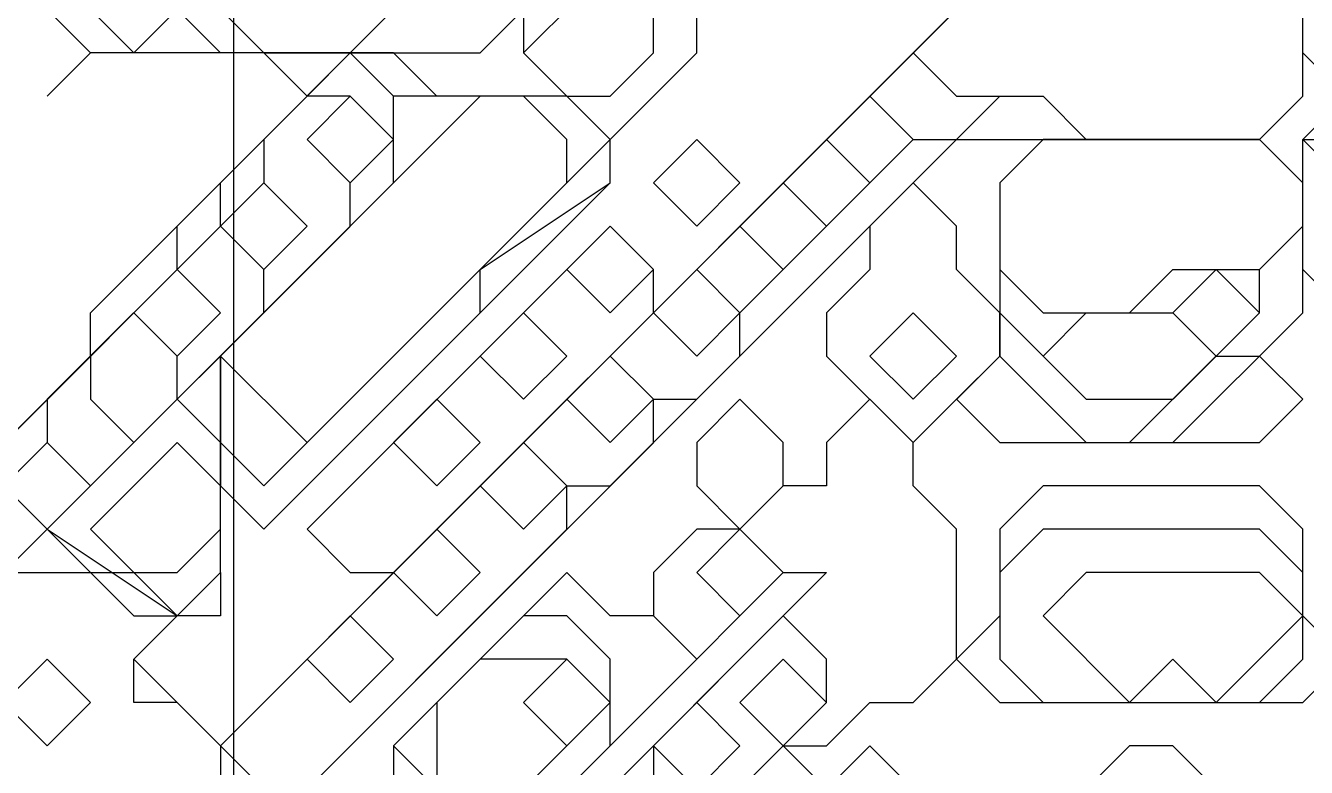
# Model space of a CAD drawing. Extents: x 46 to 224, y 52 to 151.
# Drawn here: x 197.14 to 214.75, y 105.09 to 115.28 of the extents above; entities that cross this region are included whole.
import ezdxf

# ---------------------------------------------------------------- set-up
doc = ezdxf.new("R2010")
doc.units = 0
doc.layers.add('OUTLINE', color=1, linetype='CONTINUOUS')

msp = doc.modelspace()

# ---------------------------------------------------------------- linework, layer by layer
for p, q in [((214.1008, 119.6707), (199.8151, 105.3849)), ((214.1008, 119.6707), (199.8151, 105.3849)), ((214.1008, 119.6707), (199.8151, 105.3849)), ((214.1008, 119.6707), (199.8151, 105.3849)), ((214.1008, 119.6707), (208.7437, 114.3135)), ((213.5056, 119.0754), (199.8151, 105.3849)), ((214.696, 114.3135), (214.696, 118.4802)), ((214.696, 114.3135), (214.696, 118.4802)), ((214.696, 114.3135), (214.696, 118.4802)), ((214.696, 114.3135), (214.696, 118.4802)), ((214.696, 114.3135), (214.696, 118.4802)), ((214.696, 114.3135), (214.696, 118.4802)), ((214.696, 114.9088), (214.696, 117.8849)), ((205.1722, 116.0992), (203.9818, 114.9088)), ((198.0294, 114.9088), (197.4341, 115.504)), ((198.0294, 114.9088), (197.4341, 115.504)), ((198.0294, 114.9088), (197.4341, 115.504)), ((198.0294, 114.9088), (197.4341, 115.504)), ((198.0294, 114.9088), (197.4341, 115.504)), ((198.6246, 114.9088), (198.0294, 115.504)), ((198.6246, 114.9088), (198.0294, 115.504)), ((198.6246, 114.9088), (198.0294, 115.504)), ((198.6246, 114.9088), (198.0294, 115.504)), ((199.2198, 115.504), (198.6246, 114.9088)), ((199.8151, 114.9088), (199.2198, 115.504)), ((199.8151, 115.504), (200.4103, 114.9088)), ((201.6008, 114.9088), (202.196, 115.504)), ((203.3865, 114.9088), (203.9818, 115.504)), ((203.9818, 115.504), (203.9818, 114.9088)), ((205.7675, 114.9088), (205.7675, 115.504)), ((206.3627, 114.9088), (206.3627, 115.504)), ((209.9341, 115.504), (209.3389, 114.9088)), ((209.9341, 115.504), (209.3389, 114.9088)), ((197.4341, 114.3135), (198.0294, 114.9088)), ((198.0294, 114.9088), (197.4341, 114.3135)), ((197.4341, 114.3135), (198.0294, 114.9088)), ((198.0294, 114.9088), (197.4341, 114.3135)), ((198.6246, 114.9088), (198.0294, 114.9088)), ((198.6246, 114.9088), (198.0294, 114.9088)), ((200.4103, 114.9088), (198.0294, 114.9088)), ((198.6246, 114.9088), (198.0294, 114.9088)), ((200.4103, 114.9088), (198.0294, 114.9088)), ((200.4103, 114.9088), (198.6246, 114.9088)), ((200.4103, 114.9088), (198.6246, 114.9088)), ((200.4103, 114.9088), (198.6246, 114.9088)), ((200.4103, 114.9088), (198.6246, 114.9088)), ((200.4103, 114.9088), (198.6246, 114.9088)), ((200.4103, 114.9088), (198.6246, 114.9088)), ((200.4103, 114.9088), (199.8151, 114.9088)), ((201.6008, 114.9088), (200.4103, 113.7183)), ((201.0056, 114.3135), (200.4103, 114.9088)), ((202.196, 114.9088), (200.4103, 114.9088)), ((200.4103, 114.9088), (203.3865, 114.9088)), ((201.0056, 114.3135), (200.4103, 114.9088)), ((200.4103, 114.9088), (201.6008, 114.9088)), ((201.0056, 114.3135), (200.4103, 114.9088)), ((201.0056, 114.3135), (200.4103, 114.9088)), ((201.0056, 114.3135), (200.4103, 114.9088)), ((201.0056, 114.3135), (200.4103, 114.9088)), ((201.0056, 114.3135), (200.4103, 114.9088)), ((201.0056, 114.3135), (200.4103, 114.9088)), ((201.0056, 114.3135), (200.4103, 114.9088)), ((201.6008, 114.9088), (201.0056, 114.3135)), ((201.6008, 114.9088), (201.0056, 114.3135)), ((201.6008, 114.9088), (201.0056, 114.3135)), ((202.196, 114.3135), (201.6008, 114.9088)), ((202.196, 114.9088), (201.6008, 114.9088)), ((202.196, 114.3135), (201.6008, 114.9088)), ((202.196, 114.3135), (201.6008, 114.9088)), ((202.7913, 114.3135), (202.196, 114.9088)), ((202.7913, 114.3135), (202.196, 114.9088)), ((203.9818, 114.9088), (205.1722, 113.7183)), ((203.9818, 114.9088), (204.577, 114.3135)), ((205.1722, 113.7183), (206.3627, 114.9088)), ((205.1722, 114.3135), (205.7675, 114.9088)), ((209.3389, 114.9088), (209.9341, 114.3135)), ((209.3389, 114.9088), (209.9341, 114.3135)), ((215.2913, 114.3135), (214.696, 114.9088)), ((198.0294, 111.3373), (201.0056, 114.3135)), ((198.0294, 111.3373), (201.0056, 114.3135)), ((199.2198, 112.5278), (201.0056, 114.3135)), ((199.2198, 112.5278), (201.0056, 114.3135)), ((203.3865, 114.3135), (199.8151, 110.7421)), ((199.8151, 113.123), (201.0056, 114.3135)), ((203.3865, 114.3135), (199.8151, 110.7421)), ((203.3865, 114.3135), (199.8151, 110.7421)), ((203.3865, 114.3135), (199.8151, 110.7421)), ((200.4103, 113.7183), (201.0056, 114.3135)), ((201.0056, 114.3135), (200.4103, 113.7183)), ((201.0056, 104.7897), (210.5294, 114.3135)), ((201.6008, 114.3135), (201.0056, 114.3135)), ((201.6008, 114.3135), (201.0056, 113.7183)), ((201.6008, 114.3135), (201.0056, 113.7183)), ((202.196, 113.7183), (201.6008, 114.3135)), ((202.196, 113.7183), (201.6008, 114.3135)), ((202.196, 113.7183), (201.6008, 114.3135)), ((202.196, 113.123), (202.196, 114.3135)), ((204.577, 114.3135), (202.196, 114.3135)), ((204.577, 114.3135), (202.196, 114.3135)), ((204.577, 114.3135), (202.7913, 114.3135)), ((204.577, 114.3135), (202.7913, 114.3135)), ((204.577, 114.3135), (203.3865, 114.3135)), ((204.577, 114.3135), (203.3865, 114.3135)), ((203.9818, 114.3135), (203.3865, 114.3135)), ((203.9818, 114.3135), (203.3865, 114.3135)), ((204.577, 113.7183), (203.9818, 114.3135)), ((204.577, 113.7183), (203.9818, 114.3135)), ((205.1722, 113.7183), (204.577, 114.3135)), ((205.1722, 113.7183), (204.577, 114.3135)), ((205.1722, 113.7183), (204.577, 114.3135)), ((204.577, 114.3135), (205.1722, 114.3135)), ((205.1722, 113.7183), (204.577, 114.3135)), ((205.1722, 113.7183), (204.577, 114.3135)), ((205.1722, 113.7183), (204.577, 114.3135)), ((208.7437, 114.3135), (208.1484, 113.7183)), ((208.7437, 114.3135), (208.1484, 113.7183)), ((208.7437, 114.3135), (209.3389, 113.7183)), ((209.3389, 113.7183), (208.7437, 114.3135)), ((209.3389, 113.7183), (208.7437, 114.3135)), ((209.9341, 113.7183), (210.5294, 114.3135)), ((209.9341, 114.3135), (211.1246, 114.3135)), ((209.9341, 114.3135), (211.1246, 114.3135)), ((210.5294, 114.3135), (211.1246, 114.3135)), ((210.5294, 114.3135), (211.1246, 114.3135)), ((211.1246, 114.3135), (211.7198, 113.7183)), ((211.1246, 114.3135), (211.7198, 113.7183)), ((211.1246, 114.3135), (211.7198, 113.7183)), ((211.1246, 114.3135), (211.7198, 113.7183)), ((214.1008, 113.7183), (214.696, 114.3135)), ((214.1008, 113.7183), (214.696, 114.3135)), ((214.1008, 113.7183), (214.696, 114.3135)), ((214.1008, 113.7183), (214.696, 114.3135)), ((214.1008, 113.7183), (214.696, 114.3135)), ((214.1008, 113.7183), (214.696, 114.3135)), ((214.696, 113.7183), (215.2913, 114.3135)), ((200.4103, 104.1945), (209.9341, 113.7183)), ((200.4103, 104.1945), (209.9341, 113.7183)), ((200.4103, 104.1945), (209.9341, 113.7183)), ((200.4103, 113.7183), (200.4103, 113.123)), ((200.4103, 104.1945), (209.9341, 113.7183)), ((201.0056, 113.7183), (201.6008, 113.123)), ((201.0056, 113.7183), (201.6008, 113.123)), ((201.6008, 113.123), (202.196, 113.7183)), ((201.6008, 113.123), (202.196, 113.7183)), ((201.6008, 113.123), (202.196, 113.7183)), ((204.577, 113.123), (205.1722, 113.7183)), ((204.577, 113.123), (204.577, 113.7183)), ((204.577, 113.123), (204.577, 113.7183)), ((205.1722, 113.123), (205.1722, 113.7183)), ((205.1722, 113.123), (205.1722, 113.7183)), ((205.1722, 113.123), (205.1722, 113.7183)), ((205.1722, 113.123), (205.1722, 113.7183)), ((205.1722, 113.123), (205.1722, 113.7183)), ((206.3627, 113.7183), (205.7675, 113.123)), ((206.3627, 113.7183), (205.7675, 113.123)), ((206.3627, 113.7183), (205.7675, 113.123)), ((206.3627, 113.7183), (205.7675, 113.123)), ((206.9579, 113.123), (206.3627, 113.7183)), ((206.9579, 113.123), (206.3627, 113.7183)), ((206.9579, 113.123), (206.3627, 113.7183)), ((206.9579, 113.123), (206.3627, 113.7183)), ((208.1484, 113.7183), (207.5532, 113.123)), ((208.7437, 113.123), (208.1484, 113.7183)), ((208.1484, 113.7183), (208.7437, 113.123)), ((208.1484, 113.7183), (208.7437, 113.123)), ((208.7437, 113.123), (209.3389, 113.7183)), ((208.7437, 113.123), (209.3389, 113.7183)), ((209.3389, 113.7183), (209.9341, 113.7183)), ((209.9341, 113.7183), (211.7198, 113.7183)), ((209.9341, 113.7183), (211.7198, 113.7183)), ((209.9341, 113.7183), (211.7198, 113.7183)), ((209.9341, 113.7183), (211.7198, 113.7183)), ((211.1246, 113.7183), (210.5294, 113.123)), ((211.1246, 113.7183), (210.5294, 113.123)), ((211.1246, 113.7183), (210.5294, 113.123)), ((211.1246, 113.7183), (210.5294, 113.123)), ((211.1246, 113.7183), (210.5294, 113.123)), ((211.1246, 113.7183), (210.5294, 113.123)), ((211.1246, 113.7183), (210.5294, 113.123)), ((211.1246, 113.7183), (210.5294, 113.123)), ((212.3151, 113.7183), (211.1246, 113.7183)), ((211.7198, 113.7183), (211.1246, 113.7183)), ((211.7198, 113.7183), (211.1246, 113.7183)), ((211.7198, 113.7183), (211.1246, 113.7183)), ((214.1008, 113.7183), (211.1246, 113.7183)), ((214.1008, 113.7183), (211.1246, 113.7183)), ((214.1008, 113.7183), (211.1246, 113.7183)), ((211.7198, 113.7183), (211.1246, 113.7183)), ((211.7198, 113.7183), (212.3151, 113.7183)), ((211.7198, 113.7183), (214.1008, 113.7183)), ((211.7198, 113.7183), (214.1008, 113.7183)), ((211.7198, 113.7183), (214.1008, 113.7183)), ((214.696, 113.123), (214.1008, 113.7183)), ((214.696, 113.123), (214.1008, 113.7183)), ((214.696, 113.123), (214.1008, 113.7183)), ((214.696, 113.123), (214.1008, 113.7183)), ((214.696, 113.123), (214.1008, 113.7183)), ((214.696, 113.123), (214.1008, 113.7183)), ((215.2913, 113.123), (214.696, 113.7183)), ((214.696, 113.7183), (215.2913, 113.7183)), ((214.696, 111.3373), (214.696, 113.7183)), ((200.4103, 113.123), (196.2437, 108.9564)), ((196.8389, 107.7659), (202.196, 113.123)), ((196.8389, 107.7659), (202.196, 113.123)), ((196.8389, 107.7659), (202.196, 113.123)), ((202.196, 113.123), (199.8151, 110.7421)), ((199.8151, 112.5278), (199.8151, 113.123)), ((200.4103, 113.123), (199.8151, 112.5278)), ((200.4103, 113.123), (199.8151, 112.5278)), ((202.196, 113.123), (199.8151, 110.7421)), ((200.4103, 108.3611), (205.1722, 113.123)), ((200.4103, 108.3611), (205.1722, 113.123)), ((200.4103, 108.3611), (205.1722, 113.123)), ((200.4103, 108.9564), (204.577, 113.123)), ((201.0056, 112.5278), (200.4103, 113.123)), ((201.0056, 112.5278), (200.4103, 113.123)), ((200.4103, 108.3611), (205.1722, 113.123)), ((201.0056, 109.5516), (204.577, 113.123)), ((201.6008, 112.5278), (201.6008, 113.123)), ((203.3865, 111.9326), (205.1722, 113.123)), ((203.3865, 111.9326), (204.577, 113.123)), ((205.1722, 113.123), (203.9818, 111.9326)), ((204.577, 112.5278), (205.1722, 113.123)), ((205.7675, 113.123), (206.3627, 112.5278)), ((205.7675, 113.123), (206.3627, 112.5278)), ((205.7675, 113.123), (206.3627, 112.5278)), ((205.7675, 113.123), (206.3627, 112.5278)), ((206.3627, 112.5278), (206.9579, 113.123)), ((206.3627, 112.5278), (206.9579, 113.123)), ((206.3627, 112.5278), (206.9579, 113.123)), ((206.3627, 112.5278), (206.9579, 113.123)), ((207.5532, 113.123), (206.9579, 112.5278)), ((207.5532, 113.123), (206.9579, 112.5278)), ((207.5532, 113.123), (208.1484, 112.5278)), ((208.1484, 112.5278), (207.5532, 113.123)), ((208.1484, 112.5278), (207.5532, 113.123)), ((208.1484, 112.5278), (208.7437, 113.123)), ((209.3389, 113.123), (208.7437, 112.5278)), ((209.9341, 112.5278), (209.3389, 113.123)), ((210.5294, 113.123), (210.5294, 111.3373)), ((210.5294, 113.123), (210.5294, 110.7421)), ((210.5294, 113.123), (210.5294, 110.7421)), ((210.5294, 113.123), (210.5294, 110.7421)), ((210.5294, 113.123), (210.5294, 111.3373)), ((210.5294, 113.123), (210.5294, 111.3373)), ((210.5294, 113.123), (210.5294, 111.9326)), ((210.5294, 113.123), (210.5294, 110.7421)), ((214.696, 111.3373), (214.696, 113.123)), ((214.696, 111.3373), (214.696, 113.123)), ((214.696, 112.5278), (214.696, 113.123)), ((214.696, 112.5278), (214.696, 113.123)), ((214.696, 112.5278), (214.696, 113.123)), ((214.696, 111.3373), (214.696, 113.123)), ((195.6484, 108.3611), (199.8151, 112.5278)), ((199.8151, 112.5278), (195.6484, 108.3611)), ((195.6484, 108.3611), (199.8151, 112.5278)), ((199.8151, 112.5278), (196.2437, 108.9564)), ((199.8151, 112.5278), (196.2437, 108.9564)), ((196.8389, 107.7659), (201.6008, 112.5278)), ((199.8151, 112.5278), (197.4341, 110.1468)), ((199.2198, 111.9326), (199.8151, 112.5278)), ((199.2198, 111.9326), (199.2198, 112.5278)), ((199.2198, 111.9326), (199.2198, 112.5278)), ((199.2198, 111.9326), (199.8151, 112.5278)), ((199.8151, 112.5278), (200.4103, 111.9326)), ((200.4103, 111.9326), (199.8151, 112.5278)), ((199.8151, 112.5278), (200.4103, 111.9326)), ((200.4103, 111.9326), (201.0056, 112.5278)), ((200.4103, 111.9326), (201.0056, 112.5278)), ((205.1722, 112.5278), (201.0056, 108.3611)), ((203.9818, 111.9326), (204.577, 112.5278)), ((205.1722, 112.5278), (204.577, 111.9326)), ((205.1722, 112.5278), (204.577, 111.9326)), ((205.1722, 112.5278), (204.577, 111.9326)), ((205.7675, 111.9326), (205.1722, 112.5278)), ((205.7675, 111.9326), (205.1722, 112.5278)), ((205.7675, 111.9326), (205.1722, 112.5278)), ((205.7675, 111.9326), (205.1722, 112.5278)), ((206.9579, 112.5278), (206.3627, 111.9326)), ((207.5532, 111.9326), (206.9579, 112.5278)), ((206.9579, 112.5278), (207.5532, 111.9326)), ((206.9579, 112.5278), (207.5532, 111.9326)), ((207.5532, 111.9326), (208.1484, 112.5278)), ((207.5532, 111.9326), (208.1484, 112.5278)), ((208.7437, 112.5278), (208.7437, 111.9326)), ((209.9341, 111.9326), (209.9341, 112.5278)), ((214.1008, 111.9326), (214.696, 112.5278)), ((214.1008, 111.9326), (214.696, 112.5278)), ((214.1008, 111.9326), (214.696, 112.5278)), ((195.6484, 108.3611), (199.2198, 111.9326)), ((195.6484, 108.3611), (199.2198, 111.9326)), ((196.2437, 108.9564), (199.2198, 111.9326)), ((196.2437, 108.9564), (199.2198, 111.9326)), ((198.0294, 108.9564), (201.0056, 111.9326)), ((199.2198, 111.9326), (198.6246, 111.3373)), ((199.8151, 111.3373), (199.2198, 111.9326)), ((201.0056, 111.9326), (199.8151, 110.7421)), ((200.4103, 111.3373), (200.4103, 111.9326)), ((203.3865, 111.3373), (203.3865, 111.9326)), ((203.3865, 111.3373), (203.3865, 111.9326)), ((204.577, 111.9326), (205.1722, 111.3373)), ((204.577, 111.9326), (205.1722, 111.3373)), ((204.577, 111.9326), (205.1722, 111.3373)), ((205.1722, 111.3373), (205.7675, 111.9326)), ((205.1722, 111.3373), (205.7675, 111.9326)), ((206.3627, 111.9326), (205.1722, 110.7421)), ((205.1722, 111.3373), (205.7675, 111.9326)), ((205.7675, 111.3373), (205.7675, 111.9326)), ((206.3627, 111.9326), (205.7675, 111.3373)), ((206.3627, 111.9326), (205.7675, 111.3373)), ((206.3627, 111.9326), (206.9579, 111.3373)), ((206.9579, 111.3373), (206.3627, 111.9326)), ((206.9579, 111.3373), (206.3627, 111.9326)), ((206.9579, 111.3373), (206.3627, 111.9326)), ((206.9579, 111.3373), (207.5532, 111.9326)), ((208.7437, 111.9326), (208.1484, 111.3373)), ((210.5294, 111.3373), (209.9341, 111.9326)), ((210.5294, 111.9326), (211.1246, 111.3373)), ((212.3151, 111.3373), (212.9103, 111.9326)), ((212.9103, 111.3373), (213.5056, 111.9326)), ((213.5056, 111.9326), (212.9103, 111.3373)), ((212.9103, 111.9326), (214.1008, 111.9326)), ((213.5056, 111.9326), (212.9103, 111.3373)), ((213.5056, 111.9326), (214.1008, 111.9326)), ((214.1008, 111.3373), (213.5056, 111.9326)), ((214.1008, 111.3373), (213.5056, 111.9326)), ((214.1008, 111.3373), (214.1008, 111.9326)), ((214.696, 111.3373), (214.696, 111.9326)), ((214.696, 111.9326), (215.2913, 111.3373)), ((198.6246, 111.3373), (197.4341, 110.1468)), ((198.0294, 110.7421), (198.6246, 111.3373)), ((198.0294, 110.7421), (198.0294, 111.3373)), ((198.0294, 110.7421), (198.0294, 111.3373)), ((198.6246, 111.3373), (198.0294, 110.7421)), ((198.6246, 111.3373), (199.2198, 110.7421)), ((199.2198, 110.7421), (198.6246, 111.3373)), ((199.2198, 110.1468), (200.4103, 111.3373)), ((199.2198, 110.7421), (199.8151, 111.3373)), ((200.4103, 108.3611), (203.3865, 111.3373)), ((200.4103, 108.3611), (203.3865, 111.3373)), ((202.196, 107.7659), (205.7675, 111.3373)), ((203.9818, 111.3373), (203.3865, 110.7421)), ((203.9818, 111.3373), (203.3865, 110.7421)), ((203.9818, 111.3373), (203.3865, 110.7421)), ((204.577, 110.7421), (203.9818, 111.3373)), ((204.577, 110.7421), (203.9818, 111.3373)), ((204.577, 110.7421), (203.9818, 111.3373)), ((205.7675, 111.3373), (206.3627, 110.7421)), ((205.7675, 111.3373), (206.3627, 110.7421)), ((206.3627, 110.7421), (206.9579, 111.3373)), ((206.3627, 110.7421), (206.9579, 111.3373)), ((206.9579, 110.7421), (206.9579, 111.3373)), ((208.1484, 111.3373), (208.1484, 110.7421)), ((209.3389, 111.3373), (208.7437, 110.7421)), ((209.9341, 110.7421), (209.3389, 111.3373)), ((210.5294, 111.3373), (211.7198, 110.1468)), ((210.5294, 110.7421), (210.5294, 111.3373)), ((210.5294, 111.3373), (211.7198, 110.1468)), ((210.5294, 111.3373), (211.1246, 110.7421)), ((211.1246, 110.7421), (211.7198, 111.3373)), ((211.1246, 111.3373), (212.3151, 111.3373)), ((211.7198, 111.3373), (212.9103, 111.3373)), ((212.9103, 109.5516), (214.696, 111.3373)), ((212.9103, 110.1468), (214.1008, 111.3373)), ((212.9103, 111.3373), (213.5056, 110.7421)), ((212.9103, 111.3373), (213.5056, 110.7421)), ((213.5056, 110.7421), (214.1008, 111.3373)), ((213.5056, 110.7421), (214.1008, 111.3373)), ((214.1008, 110.7421), (214.696, 111.3373)), ((214.1008, 110.7421), (214.696, 111.3373)), ((214.1008, 110.7421), (214.696, 111.3373)), ((214.1008, 110.7421), (214.696, 111.3373)), ((195.6484, 108.3611), (198.0294, 110.7421)), ((195.6484, 108.3611), (198.0294, 110.7421)), ((197.4341, 110.1468), (198.0294, 110.7421)), ((198.0294, 110.7421), (198.0294, 110.1468)), ((199.2198, 110.1468), (199.2198, 110.7421)), ((199.8151, 110.7421), (199.8151, 108.9564)), ((199.8151, 110.7421), (199.8151, 109.5516)), ((199.8151, 110.1468), (199.8151, 110.7421)), ((199.8151, 107.7659), (199.8151, 110.7421)), ((199.8151, 110.7421), (199.8151, 108.9564)), ((199.8151, 110.7421), (199.8151, 108.9564)), ((199.8151, 110.7421), (199.8151, 108.9564)), ((199.8151, 110.7421), (199.8151, 108.9564)), ((199.8151, 110.7421), (199.8151, 109.5516)), ((199.8151, 110.7421), (201.0056, 109.5516)), ((199.8151, 110.7421), (199.8151, 108.9564)), ((203.3865, 110.7421), (203.9818, 110.1468)), ((203.3865, 110.7421), (203.9818, 110.1468)), ((203.3865, 110.7421), (203.9818, 110.1468)), ((203.9818, 110.1468), (204.577, 110.7421)), ((203.9818, 110.1468), (204.577, 110.7421)), ((205.1722, 110.7421), (203.9818, 109.5516)), ((203.9818, 110.1468), (204.577, 110.7421)), ((205.1722, 110.7421), (204.577, 110.1468)), ((205.1722, 110.7421), (204.577, 110.1468)), ((205.1722, 110.7421), (205.7675, 110.1468)), ((205.7675, 110.1468), (205.1722, 110.7421)), ((205.7675, 110.1468), (205.1722, 110.7421)), ((205.7675, 110.1468), (205.1722, 110.7421)), ((206.3627, 110.1468), (206.9579, 110.7421)), ((208.1484, 110.7421), (209.3389, 109.5516)), ((208.7437, 110.7421), (209.3389, 110.1468)), ((209.3389, 109.5516), (210.5294, 110.7421)), ((209.3389, 110.1468), (209.9341, 110.7421)), ((210.5294, 110.7421), (209.9341, 110.1468)), ((210.5294, 110.7421), (211.7198, 109.5516)), ((210.5294, 110.7421), (211.7198, 109.5516)), ((210.5294, 110.7421), (211.7198, 109.5516)), ((212.3151, 109.5516), (213.5056, 110.7421)), ((212.3151, 109.5516), (213.5056, 110.7421)), ((212.9103, 110.1468), (213.5056, 110.7421)), ((213.5056, 110.7421), (214.1008, 110.7421)), ((213.5056, 110.7421), (214.1008, 110.7421)), ((213.5056, 110.7421), (214.1008, 110.7421)), ((214.696, 110.1468), (214.1008, 110.7421)), ((199.2198, 110.1468), (197.4341, 108.3611)), ((199.2198, 110.1468), (197.4341, 108.3611)), ((199.2198, 110.1468), (197.4341, 108.3611)), ((197.4341, 110.1468), (197.4341, 109.5516)), ((199.2198, 110.1468), (197.4341, 108.3611)), ((199.2198, 110.1468), (198.0294, 108.9564)), ((198.0294, 110.1468), (198.6246, 109.5516)), ((198.6246, 109.5516), (199.2198, 110.1468)), ((198.6246, 109.5516), (199.2198, 110.1468)), ((199.8151, 109.5516), (199.2198, 110.1468)), ((199.8151, 109.5516), (199.2198, 110.1468)), ((199.8151, 109.5516), (199.2198, 110.1468)), ((199.8151, 109.5516), (199.2198, 110.1468)), ((199.8151, 109.5516), (199.2198, 110.1468)), ((199.8151, 109.5516), (199.8151, 110.1468)), ((202.7913, 110.1468), (202.196, 109.5516)), ((202.7913, 110.1468), (202.196, 109.5516)), ((202.7913, 110.1468), (202.196, 109.5516)), ((203.3865, 109.5516), (202.7913, 110.1468)), ((203.3865, 109.5516), (202.7913, 110.1468)), ((203.3865, 109.5516), (202.7913, 110.1468)), ((204.577, 110.1468), (205.1722, 109.5516)), ((204.577, 110.1468), (205.1722, 109.5516)), ((205.1722, 109.5516), (205.7675, 110.1468)), ((205.1722, 109.5516), (205.7675, 110.1468)), ((205.7675, 110.1468), (206.3627, 110.1468)), ((205.7675, 109.5516), (205.7675, 110.1468)), ((206.9579, 110.1468), (206.3627, 109.5516)), ((207.5532, 109.5516), (206.9579, 110.1468)), ((208.7437, 110.1468), (208.1484, 109.5516)), ((209.3389, 109.5516), (208.7437, 110.1468)), ((209.9341, 110.1468), (210.5294, 109.5516)), ((211.7198, 110.1468), (212.9103, 110.1468)), ((211.7198, 110.1468), (212.9103, 110.1468)), ((214.1008, 109.5516), (214.696, 110.1468)), ((197.4341, 109.5516), (196.8389, 108.9564)), ((197.4341, 109.5516), (198.0294, 108.9564)), ((198.0294, 108.9564), (197.4341, 109.5516)), ((198.0294, 108.9564), (198.6246, 109.5516)), ((199.2198, 109.5516), (198.0294, 108.3611)), ((199.2198, 109.5516), (198.0294, 108.3611)), ((199.8151, 108.9564), (199.2198, 109.5516)), ((199.8151, 108.9564), (199.2198, 109.5516)), ((199.8151, 108.3611), (199.8151, 109.5516)), ((199.8151, 107.7659), (199.8151, 109.5516)), ((199.8151, 108.3611), (199.8151, 109.5516)), ((199.8151, 108.3611), (199.8151, 109.5516)), ((203.9818, 109.5516), (199.8151, 105.3849)), ((199.8151, 109.5516), (200.4103, 108.9564)), ((199.8151, 108.3611), (199.8151, 109.5516)), ((202.196, 109.5516), (202.7913, 108.9564)), ((202.196, 109.5516), (202.7913, 108.9564)), ((202.196, 109.5516), (202.7913, 108.9564)), ((202.7913, 108.9564), (203.3865, 109.5516)), ((202.7913, 108.9564), (203.3865, 109.5516)), ((202.7913, 108.9564), (203.3865, 109.5516)), ((203.9818, 109.5516), (203.3865, 108.9564)), ((203.9818, 109.5516), (203.3865, 108.9564)), ((203.9818, 109.5516), (204.577, 108.9564)), ((204.577, 108.9564), (203.9818, 109.5516)), ((204.577, 108.9564), (203.9818, 109.5516)), ((204.577, 108.9564), (203.9818, 109.5516)), ((205.1722, 108.9564), (205.7675, 109.5516)), ((206.3627, 109.5516), (206.3627, 108.9564)), ((207.5532, 108.9564), (207.5532, 109.5516)), ((208.1484, 109.5516), (208.1484, 108.9564)), ((209.3389, 108.9564), (209.3389, 109.5516)), ((210.5294, 109.5516), (214.1008, 109.5516)), ((211.7198, 109.5516), (212.9103, 109.5516)), ((211.7198, 109.5516), (212.3151, 109.5516)), ((211.7198, 109.5516), (212.3151, 109.5516)), ((197.4341, 108.3611), (196.8389, 108.9564)), ((196.8389, 108.9564), (197.4341, 108.3611)), ((197.4341, 108.3611), (198.0294, 108.9564)), ((199.8151, 108.9564), (200.4103, 108.3611)), ((199.8151, 108.9564), (200.4103, 108.3611)), ((199.8151, 108.9564), (200.4103, 108.3611)), ((199.8151, 108.9564), (200.4103, 108.3611)), ((199.8151, 108.9564), (200.4103, 108.3611)), ((199.8151, 108.3611), (199.8151, 108.9564)), ((199.8151, 108.3611), (199.8151, 108.9564)), ((199.8151, 108.9564), (200.4103, 108.3611)), ((203.3865, 108.9564), (203.9818, 108.3611)), ((203.3865, 108.9564), (203.9818, 108.3611)), ((203.9818, 108.3611), (204.577, 108.9564)), ((203.9818, 108.3611), (204.577, 108.9564)), ((204.577, 108.9564), (205.1722, 108.9564)), ((204.577, 108.3611), (204.577, 108.9564)), ((206.3627, 108.9564), (206.9579, 108.3611)), ((206.9579, 108.3611), (207.5532, 108.9564)), ((207.5532, 108.9564), (206.9579, 108.3611)), ((208.1484, 108.9564), (207.5532, 108.9564)), ((209.9341, 108.3611), (209.3389, 108.9564)), ((211.1246, 108.9564), (210.5294, 108.3611)), ((214.1008, 108.9564), (211.1246, 108.9564)), ((214.696, 108.3611), (214.1008, 108.9564)), ((196.8389, 107.7659), (197.4341, 108.3611)), ((197.4341, 108.3611), (199.2198, 107.1707)), ((197.4341, 108.3611), (198.0294, 107.7659)), ((197.4341, 108.3611), (198.0294, 107.7659)), ((197.4341, 108.3611), (198.0294, 107.7659)), ((198.0294, 108.3611), (198.6246, 107.7659)), ((198.0294, 108.3611), (198.6246, 107.7659)), ((199.2198, 107.7659), (199.8151, 108.3611)), ((199.2198, 107.7659), (199.8151, 108.3611)), ((199.2198, 107.7659), (199.8151, 108.3611)), ((199.8151, 107.7659), (199.8151, 108.3611)), ((199.8151, 107.7659), (199.8151, 108.3611)), ((199.8151, 107.7659), (199.8151, 108.3611)), ((201.0056, 108.3611), (201.6008, 107.7659)), ((202.7913, 108.3611), (202.196, 107.7659)), ((202.7913, 108.3611), (202.196, 107.7659)), ((203.3865, 107.7659), (202.7913, 108.3611)), ((203.3865, 107.7659), (202.7913, 108.3611)), ((203.9818, 107.7659), (204.577, 108.3611)), ((206.3627, 108.3611), (205.7675, 107.7659)), ((206.9579, 108.3611), (206.3627, 108.3611)), ((206.9579, 108.3611), (206.3627, 107.7659)), ((206.9579, 108.3611), (207.5532, 107.7659)), ((207.5532, 107.7659), (206.9579, 108.3611)), ((207.5532, 107.7659), (206.9579, 108.3611)), ((209.9341, 106.5754), (209.9341, 108.3611)), ((210.5294, 108.3611), (210.5294, 107.1707)), ((211.1246, 108.3611), (210.5294, 107.7659)), ((214.1008, 108.3611), (211.1246, 108.3611)), ((214.696, 107.7659), (214.1008, 108.3611)), ((214.696, 107.7659), (214.696, 108.3611)), ((195.0532, 107.7659), (198.0294, 107.7659)), ((195.0532, 107.7659), (198.0294, 107.7659)), ((198.0294, 107.7659), (198.6246, 107.1707)), ((198.0294, 107.7659), (198.6246, 107.1707)), ((198.0294, 107.7659), (198.6246, 107.7659)), ((198.0294, 107.7659), (199.2198, 107.7659)), ((198.0294, 107.7659), (198.6246, 107.7659)), ((198.6246, 107.7659), (199.2198, 107.1707)), ((198.6246, 107.7659), (199.2198, 107.7659)), ((198.6246, 107.7659), (199.2198, 107.7659)), ((198.6246, 107.7659), (199.2198, 107.1707)), ((199.2198, 107.1707), (199.8151, 107.7659)), ((199.2198, 107.1707), (199.8151, 107.7659)), ((199.2198, 107.1707), (199.8151, 107.7659)), ((199.2198, 107.1707), (199.8151, 107.7659)), ((199.2198, 107.1707), (199.8151, 107.7659)), ((199.2198, 107.1707), (199.8151, 107.7659)), ((199.8151, 107.7659), (199.8151, 107.1707)), ((201.0056, 104.7897), (203.9818, 107.7659)), ((201.6008, 107.7659), (202.196, 107.7659)), ((204.577, 107.7659), (202.196, 105.3849)), ((202.196, 107.7659), (202.7913, 107.1707)), ((202.196, 107.7659), (202.7913, 107.1707)), ((202.7913, 107.1707), (203.3865, 107.7659)), ((202.7913, 107.1707), (203.3865, 107.7659)), ((208.1484, 107.7659), (203.9818, 103.5992)), ((205.1722, 107.1707), (204.577, 107.7659)), ((205.7675, 107.7659), (205.7675, 107.1707)), ((206.3627, 107.7659), (206.9579, 107.1707)), ((206.9579, 107.1707), (207.5532, 107.7659)), ((206.9579, 107.1707), (207.5532, 107.7659)), ((207.5532, 107.7659), (208.1484, 107.7659)), ((210.5294, 107.7659), (210.5294, 106.5754)), ((211.7198, 107.7659), (211.1246, 107.1707)), ((211.7198, 107.7659), (211.1246, 107.1707)), ((214.1008, 107.7659), (211.7198, 107.7659)), ((214.1008, 107.7659), (211.7198, 107.7659)), ((214.696, 107.1707), (214.1008, 107.7659)), ((214.696, 107.1707), (214.1008, 107.7659)), ((214.696, 107.1707), (214.696, 107.7659)), ((214.696, 107.1707), (214.696, 107.7659)), ((199.2198, 107.1707), (198.6246, 106.5754)), ((198.6246, 106.5754), (199.2198, 107.1707)), ((198.6246, 107.1707), (199.2198, 107.1707)), ((198.6246, 107.1707), (199.2198, 107.1707)), ((199.8151, 107.1707), (199.2198, 107.1707)), ((201.6008, 107.1707), (201.0056, 106.5754)), ((207.5532, 107.1707), (201.6008, 101.2183)), ((207.5532, 107.1707), (201.6008, 101.2183)), ((202.196, 106.5754), (201.6008, 107.1707)), ((207.5532, 107.1707), (201.6008, 101.2183)), ((203.9818, 107.1707), (202.196, 105.3849)), ((204.577, 107.1707), (203.9818, 107.1707)), ((205.1722, 106.5754), (204.577, 107.1707)), ((205.7675, 107.1707), (205.1722, 107.1707)), ((207.5532, 107.1707), (205.7675, 105.3849)), ((206.3627, 106.5754), (205.7675, 107.1707)), ((205.7675, 107.1707), (206.3627, 106.5754)), ((207.5532, 107.1707), (205.7675, 105.3849)), ((206.3627, 106.5754), (206.9579, 107.1707)), ((208.1484, 106.5754), (207.5532, 107.1707)), ((208.1484, 106.5754), (207.5532, 107.1707)), ((208.1484, 106.5754), (207.5532, 107.1707)), ((208.1484, 106.5754), (207.5532, 107.1707)), ((208.1484, 106.5754), (207.5532, 107.1707)), ((210.5294, 107.1707), (209.9341, 106.5754)), ((211.1246, 107.1707), (212.3151, 105.9802)), ((211.1246, 107.1707), (212.3151, 105.9802)), ((214.1008, 106.5754), (214.696, 107.1707)), ((214.1008, 106.5754), (214.696, 107.1707)), ((215.2913, 106.5754), (214.696, 107.1707)), ((214.696, 106.5754), (214.696, 107.1707)), ((197.4341, 106.5754), (196.8389, 105.9802)), ((198.0294, 105.9802), (197.4341, 106.5754)), ((198.6246, 106.5754), (199.8151, 105.3849)), ((198.6246, 105.9802), (198.6246, 106.5754)), ((201.0056, 106.5754), (201.6008, 105.9802)), ((201.6008, 105.9802), (202.196, 106.5754)), ((202.7913, 103.004), (206.3627, 106.5754)), ((203.3865, 106.5754), (202.7913, 105.9802)), ((203.3865, 106.5754), (202.7913, 105.9802)), ((204.577, 106.5754), (203.3865, 106.5754)), ((204.577, 106.5754), (203.3865, 106.5754)), ((204.577, 106.5754), (203.9818, 105.9802)), ((205.1722, 105.9802), (204.577, 106.5754)), ((205.1722, 105.9802), (204.577, 106.5754)), ((205.1722, 105.9802), (204.577, 106.5754)), ((205.1722, 105.9802), (205.1722, 106.5754)), ((207.5532, 106.5754), (206.9579, 105.9802)), ((207.5532, 106.5754), (206.9579, 105.9802)), ((208.1484, 105.9802), (207.5532, 106.5754)), ((208.1484, 105.9802), (207.5532, 106.5754)), ((208.1484, 105.9802), (208.1484, 106.5754)), ((208.1484, 105.9802), (208.1484, 106.5754)), ((208.1484, 105.9802), (208.1484, 106.5754)), ((208.1484, 105.9802), (208.1484, 106.5754)), ((208.1484, 105.9802), (208.1484, 106.5754)), ((209.3389, 105.9802), (209.9341, 106.5754)), ((209.9341, 106.5754), (210.5294, 105.9802)), ((210.5294, 106.5754), (211.1246, 105.9802)), ((212.3151, 105.9802), (212.9103, 106.5754)), ((212.3151, 105.9802), (212.9103, 106.5754)), ((212.9103, 106.5754), (213.5056, 105.9802)), ((212.9103, 106.5754), (213.5056, 105.9802)), ((213.5056, 105.9802), (214.1008, 106.5754)), ((213.5056, 105.9802), (214.1008, 106.5754)), ((214.1008, 105.9802), (214.696, 106.5754)), ((214.696, 105.9802), (215.2913, 106.5754)), ((196.8389, 105.9802), (197.4341, 105.3849)), ((197.4341, 105.3849), (198.0294, 105.9802)), ((199.2198, 105.9802), (198.6246, 105.9802)), ((199.8151, 105.3849), (199.2198, 105.9802)), ((202.7913, 105.9802), (202.7913, 104.7897)), ((202.7913, 105.9802), (202.7913, 104.7897)), ((203.9818, 105.9802), (204.577, 105.3849)), ((204.577, 105.3849), (205.1722, 105.9802)), ((204.577, 105.3849), (205.1722, 105.9802)), ((204.577, 105.3849), (205.1722, 105.9802)), ((205.1722, 105.3849), (205.1722, 105.9802)), ((206.3627, 105.9802), (205.7675, 105.3849)), ((206.3627, 104.1945), (208.1484, 105.9802)), ((206.9579, 105.3849), (206.3627, 105.9802)), ((206.9579, 104.7897), (208.1484, 105.9802)), ((206.9579, 104.7897), (208.1484, 105.9802)), ((206.9579, 104.7897), (208.1484, 105.9802)), ((206.9579, 105.9802), (207.5532, 105.3849)), ((206.9579, 105.9802), (207.5532, 105.3849)), ((206.9579, 104.7897), (208.1484, 105.9802)), ((207.5532, 105.3849), (208.1484, 105.9802)), ((207.5532, 105.3849), (208.1484, 105.9802)), ((208.1484, 105.3849), (208.7437, 105.9802)), ((208.7437, 105.9802), (209.3389, 105.9802)), ((210.5294, 105.9802), (214.696, 105.9802)), ((211.1246, 105.9802), (214.1008, 105.9802)), ((199.8151, 105.3849), (200.4103, 104.7897)), ((199.8151, 105.3849), (199.8151, 104.7897)), ((199.8151, 105.3849), (199.8151, 104.7897)), ((199.8151, 105.3849), (199.8151, 104.7897)), ((199.8151, 105.3849), (200.4103, 104.7897)), ((199.8151, 105.3849), (199.8151, 104.7897)), ((202.196, 105.3849), (202.196, 104.1945)), ((202.196, 105.3849), (202.7913, 104.7897)), ((203.3865, 104.1945), (204.577, 105.3849)), ((203.3865, 104.1945), (204.577, 105.3849)), ((204.577, 104.7897), (205.1722, 105.3849)), ((205.7675, 105.3849), (205.7675, 104.7897)), ((205.7675, 105.3849), (205.7675, 104.7897)), ((205.7675, 105.3849), (206.3627, 104.7897)), ((206.3627, 104.7897), (206.9579, 105.3849)), ((208.1484, 104.7897), (207.5532, 105.3849)), ((207.5532, 105.3849), (208.1484, 105.3849)), ((208.7437, 105.3849), (208.1484, 104.7897)), ((208.7437, 105.3849), (208.1484, 104.7897)), ((209.3389, 104.7897), (208.7437, 105.3849)), ((209.3389, 104.7897), (208.7437, 105.3849)), ((212.3151, 105.3849), (211.7198, 104.7897)), ((212.3151, 105.3849), (211.7198, 104.7897)), ((212.9103, 105.3849), (212.3151, 105.3849)), ((212.9103, 105.3849), (212.3151, 105.3849)), ((213.5056, 104.7897), (212.9103, 105.3849)), ((213.5056, 104.7897), (212.9103, 105.3849))]:
    msp.add_line(p, q)
at = {"layer": 'OUTLINE', "color": 1}
msp.add_line((200, 55), (200, 125), dxfattribs=at)

doc.saveas('drawing.dxf')
